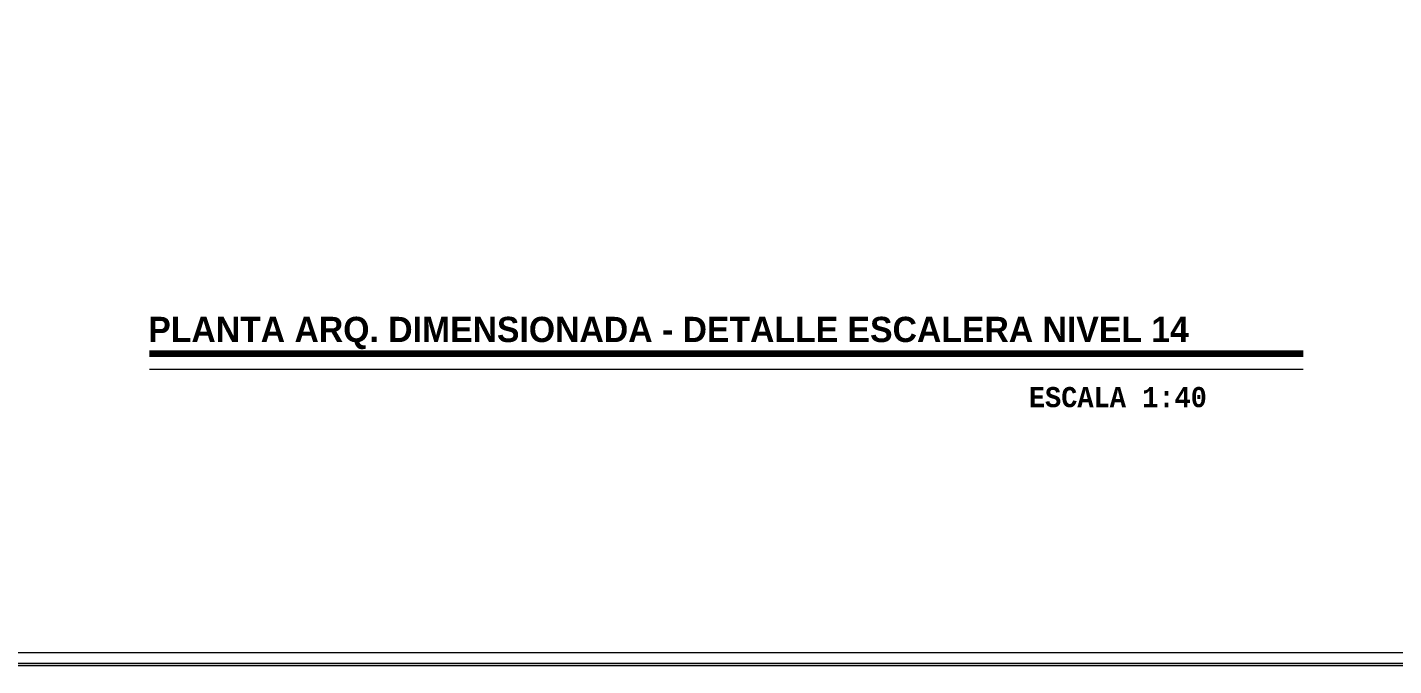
# Model space of a CAD drawing. Header units: metres. Extents: x -144 to 1000, y -717 to 29.
# Drawn here: x 382.3 to 403.84, y -657.84 to -647.77 of the extents above; entities that cross this region are included whole.
import ezdxf

# ---------------------------------------------------------------- set-up
doc = ezdxf.new("R2010")
doc.units = ezdxf.units.M
doc.layers.get('0').update_dxf_attribs({"color": 1})
for name, color, linetype, lineweight in [('A-DETL', 1, 'Continuous', 9), ('A-DETL-THIN', 1, 'Continuous', 9), ('G-ANNO-TEXT', 2, 'Continuous', 9), ('G-ANNO-TTLB', 3, 'Continuous', 18), ('G-IMPT', 1, 'Continuous', 9)]:
    doc.layers.add(name, color=color, linetype=linetype, lineweight=lineweight)
doc.styles.add('Britannic Bold_B_5', font='', dxfattribs={"height": 0.006})
doc.styles.add('Courier New_B_3', font='courbd.ttf', dxfattribs={"height": 0.2625})
doc.styles.get('Britannic Bold_B_5').set_extended_font_data('Britannic Bold', bold=True)

# ---------------------------------------------------------------- blocks, each defined once
blk = doc.blocks.new('tarjeta de nathalie 00')
at = {"layer": 'G-IMPT', "lineweight": 9}
h = blk.add_hatch(color=3, dxfattribs=at)
h.paths.add_polyline_path([(-145.23888, -717.38489), (-145.21019, -717.38489), (-145.21019, -716.89355), (-145.21019, -716.79934), (-145.23888, -716.79934), (-145.23888, -716.89379)])
h.paths.add_polyline_path([(-145.20996, -716.7991), (-145.20996, -717.3851), (-145.2392, -717.3851), (-145.2392, -716.7991)])
h.paths.add_polyline_path([(-145.23902, -717.3868), (-145.20826, -717.3868), (-145.20826, -716.7974), (-145.2392, -716.7974), (-146.09866, -716.7974), (-146.09866, -717.3868)])
h.paths.add_polyline_path([(-145.20795, -716.79707), (-145.20795, -717.3871), (-146.09898, -717.3871), (-146.09898, -716.79707)])
at = {"layer": 'G-ANNO-TTLB', "color": 3}
for p, q in [((-145.20996, -717.3851), (-146.09696, -717.3851)), ((-146.09898, -717.3871), (-145.20795, -717.3871)), ((-146.09898, -717.38713), (-145.20795, -717.38713))]:
    blk.add_line(p, q, dxfattribs=at)
at = {"layer": 'G-ANNO-TTLB'}
blk.add_line((-145.23902, -717.3868), (-146.09866, -717.3868), dxfattribs=at)

msp = doc.modelspace()

# ---------------------------------------------------------------- linework, layer by layer
at = {"layer": 'A-DETL', "color": 7, "lineweight": 100}
msp.add_line((384.228, -652.914), (402.407, -652.914), dxfattribs=at)
at = {"layer": 'A-DETL-THIN', "lineweight": 18}
msp.add_line((384.228, -653.162), (402.407, -653.162), dxfattribs=at)

# ---------------------------------------------------------------- texts
at = {"layer": 'G-ANNO-TEXT', "style": 'Britannic Bold_B_5'}
msp.add_text('PLANTA ARQ. DIMENSIONADA - DETALLE ESCALERA NIVEL 14', height=0.39773, dxfattribs=at).set_placement((384.208, -652.734))
at = {"layer": 'G-ANNO-TEXT', "style": 'Courier New_B_3', "width": 0.8}
msp.add_text('ESCALA 1:40', height=0.31818, dxfattribs=at).set_placement((398.086, -653.761))

# ---------------------------------------------------------------- next in the draw order: block references
at = {"xscale": 99.431602663233, "yscale": 99.431602663233, "zscale": 99.431602663233}
msp.add_blockref('tarjeta de nathalie 00', (14853.094, 70673.117), dxfattribs=at)

doc.saveas('drawing.dxf')
